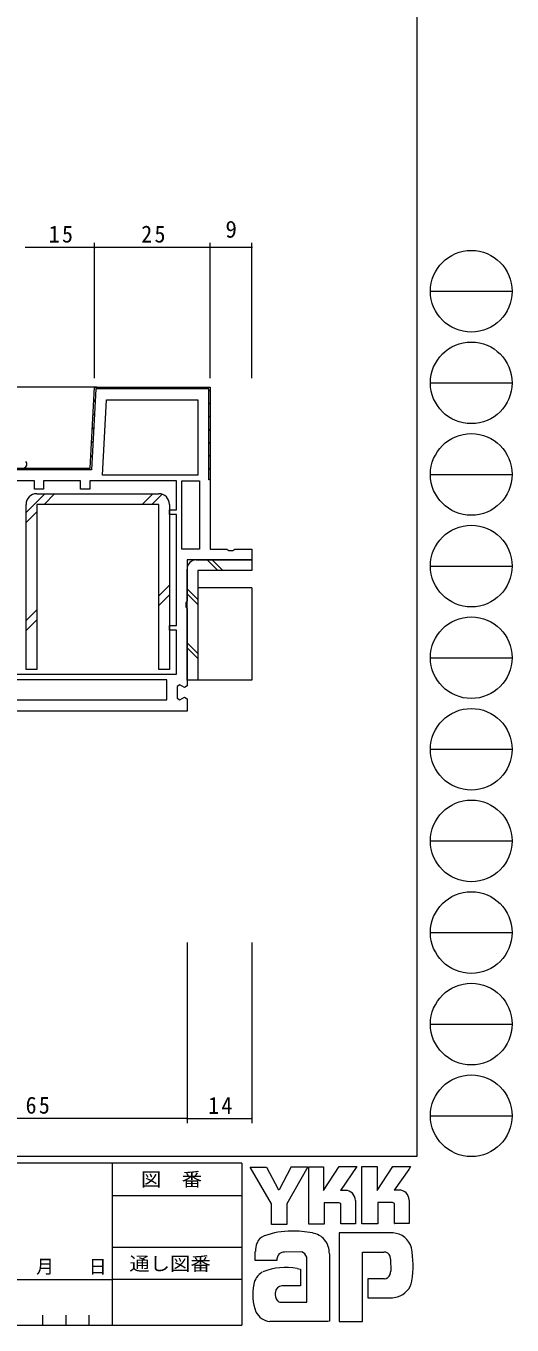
# Model space of a CAD drawing. Units: millimetres on the paper. Extents: x -420 to 373, y -297 to 267.
# Drawn here: x 267.8 to 372.9, y -297 to -16.3 of the extents above; entities that cross this region are included whole.
import ezdxf
from ezdxf.enums import TextEntityAlignment as Align

# ---------------------------------------------------------------- set-up
doc = ezdxf.new("R2010")
doc.units = ezdxf.units.MM
for name, color, linetype, lineweight in [('0-1_YKK_ZWAK', 7, 'Continuous', 9), ('0-3_YKK_12', 2, 'Continuous', 9), ('0-4_YKK_D', 6, 'Continuous', 9), ('0-6_YKK_13', 4, 'Continuous', 9), ('0-7_YKK_11', 7, 'Continuous', 9)]:
    doc.layers.add(name, color=color, linetype=linetype, lineweight=lineweight)
doc.styles.add('ＭＳ ゴシック', font='')
doc.styles.get('ＭＳ ゴシック').set_extended_font_data('MS Gothic')

msp = doc.modelspace()

# ---------------------------------------------------------------- linework, layer by layer
at = {"layer": '0-1_YKK_ZWAK'}
for p, q in [((352.3, 264.4), (352.3, -260.6)), ((355.276, -73.616), (372.916, -73.616)), ((355.276, -93.412), (372.916, -93.412)), ((355.276, -113.208), (372.916, -113.208)), ((355.276, -133.004), (372.916, -133.004)), ((355.276, -152.8), (372.916, -152.8)), ((355.276, -172.596), (372.916, -172.596)), ((355.276, -192.392), (372.916, -192.392)), ((355.276, -212.188), (372.916, -212.188)), ((355.276, -231.984), (372.916, -231.984)), ((355.276, -251.78), (372.916, -251.78)), ((352.3, -260.6), (-417.7, -260.6)), ((314.5, -262), (-417.7, -262)), ((286.5, -262), (286.5, -297)), ((314.5, -262), (314.5, -297)), ((316.337, -262.906), (319.851, -262.906)), ((320.932, -270.799), (316.337, -262.906)), ((325.136, -262.798), (322.581, -267.771)), ((328.96, -275.231), (328.96, -262.825)), ((340.474, -262.717), (343.745, -262.717)), ((340.474, -275.123), (340.474, -262.717)), ((347.178, -262.717), (350.962, -262.717)), ((350.583, -263.365), (347.461, -267.825)), ((350.962, -262.717), (350.583, -263.365)), ((286.5, -269), (314.5, -269)), ((336.879, -267.906), (335.84, -267.906)), ((348.501, -267.825), (347.461, -267.825)), ((335.474, -270.582), (332.284, -270.582)), ((339.042, -270.069), (339.042, -275.15)), ((343.88, -270.555), (343.88, -275.123)), ((347.069, -270.555), (343.88, -270.555)), ((347.502, -270.717), (347.069, -270.555)), ((347.502, -275.096), (347.502, -270.717)), ((350.664, -270.069), (350.664, -275.096)), ((347.502, -275.046), (347.553, -275.096)), ((347.124, -277.096), (335.528, -277.096)), ((335.528, -277.096), (335.528, -296.206)), ((343.88, -275.123), (340.474, -275.123)), ((350.664, -275.096), (347.502, -275.096)), ((286.5, -280.199), (314.5, -280.199)), ((317.418, -283.07), (317.418, -281.141)), ((322.067, -283.07), (317.418, -283.07)), ((327.446, -281.205), (323.748, -281.275)), ((328.527, -292.071), (328.527, -282.34)), ((333.42, -281.583), (333.42, -296.179)), ((340.555, -281.259), (345.204, -281.259)), ((340.555, -296.206), (340.555, -281.259)), ((346.673, -282.756), (346.691, -285.391)), ((185.7, -287.2), (286.5, -287.2)), ((314.5, -287.199), (286.5, -287.199)), ((327.176, -288.53), (323.181, -288.535)), ((341.772, -286.989), (341.772, -291.125)), ((345.313, -286.989), (341.772, -286.989)), ((341.772, -291.125), (347.097, -291.125)), ((347.097, -291.125), (348.178, -290.882)), ((322.905, -292.071), (328.527, -292.071)), ((328.095, -292.071), (328.446, -292.071)), ((328.527, -292.07), (328.528, -292.071)), ((-417.7, -297), (314.5, -297)), ((271.38, -294.9), (271.38, -297)), ((276.42, -294.9), (276.42, -297)), ((281.46, -294.9), (281.46, -297)), ((322.067, -296.26), (320.58, -296.26)), ((333.095, -296.233), (322.067, -296.26)), ((333.42, -296.179), (333.095, -296.233))]:
    msp.add_line(p, q, dxfattribs=at)
for points in [[(319.851, -262.906), (322.364, -267.609), (322.581, -267.771)], [(325.136, -262.798), (328.762, -262.798), (324.229, -270.826)], [(328.96, -262.825), (332.176, -262.825), (332.176, -267.923), (335.555, -262.771)], [(335.555, -262.771), (339.38, -262.771), (335.84, -267.906)], [(343.745, -262.717), (343.745, -267.908), (347.178, -262.717)], [(324.229, -270.826), (324.229, -275.258), (320.932, -275.258), (320.932, -270.799)], [(332.284, -270.582), (332.284, -275.231), (328.96, -275.231)], [(339.042, -275.15), (335.906, -275.15), (335.906, -270.744), (335.474, -270.582)], [(326.473, -284.773), (327.176, -284.935), (327.176, -288.53)], [(335.528, -296.206), (339.772, -296.206), (340.555, -296.206)]]:
    msp.add_lwpolyline(points, dxfattribs=at)
for centre in [(364.096, -73.616), (364.096, -93.412), (364.096, -113.208), (364.096, -133.004), (364.096, -152.8), (364.096, -172.596), (364.096, -192.392), (364.096, -212.188), (364.096, -231.984), (364.096, -251.78)]:
    msp.add_circle(centre, 8.82, dxfattribs=at)
for centre, radius, start, end in [((336.879, -270.069), 2.163, 0.00165, 89.99603), ((348.501, -269.988), 2.163, 0.00165, 89.99603), ((320.106, -280.055), 2.444, 109.02126, 161.51263), ((325.222, -294.401), 17.68, 89.89165, 109.30847), ((325.741, -297.463), 20.748, 78.78009, 91.46938), ((329.03, -281.496), 4.449, 40.66422, 80.31693), ((346.972, -281.44), 4.341, 14.44571, 87.08746), ((322.459, -281.166), 5.037, 158.41083, 179.71774), ((328.809, -281.485), 4.612, 358.78058, 38.76563), ((330.666, -284.187), 20.86, 350.99026, 10.67624), ((324.175, -283.007), 2.109, 138.46381, 181.71359), ((323.615, -282.971), 1.701, 85.50551, 126.78038), ((326.956, -282.754), 1.625, 14.75519, 72.44994), ((345.365, -282.479), 1.229, 16.43123, 96.91661), ((343.031, -283.208), 3.673, 4.93422, 17.03551), ((320.927, -288.927), 3.908, 121.8271, 169.08475), ((324.02, -297.854), 13.309, 79.38097, 112.05824), ((345.314, -285.684), 1.306, 269.95467, 342.90144), ((343.01, -285.041), 3.697, 343.6902, 354.75362), ((327.949, -290.395), 11.082, 168.76372, 199.80078), ((323.19, -289.979), 1.445, 90.33952, 178.03638), ((347.035, -286.745), 4.291, 285.4429, 349.90448), ((324.082, -290.328), 2.369, 171.08202, 216.71922), ((323.15, -290.565), 1.526, 230.97279, 260.7549), ((320.94, -292.443), 3.823, 207.31435, 263.59464)]:
    msp.add_arc(centre, radius, start, end, dxfattribs=at)
at = {"layer": '0-3_YKK_12'}
msp.add_line((283.13, -94.378), (89.261, -94.378), dxfattribs=at)
at = {"layer": '0-4_YKK_D'}
for p, q in [((282.656, -64.149), (267.656, -64.149)), ((282.656, -92.384), (282.656, -63.149)), ((282.656, -92.384), (282.656, -63.149)), ((307.656, -64.149), (282.656, -64.149)), ((307.656, -92.384), (307.656, -63.149)), ((307.656, -92.384), (307.656, -63.149)), ((316.656, -64.149), (307.656, -64.149)), ((316.656, -92.384), (316.656, -63.149)), ((302.656, -214.376), (302.656, -253.378)), ((302.656, -214.376), (302.656, -253.378)), ((316.656, -214.376), (316.656, -253.378)), ((302.656, -252.378), (237.656, -252.378)), ((302.656, -252.378), (316.656, -252.378))]:
    msp.add_line(p, q, dxfattribs=at)
for centre, start, end in [((282.656, -64.149), 0, 180), ((282.656, -64.149), 0, 180), ((282.656, -64.149), 180, 0), ((282.656, -64.149), 180, 0), ((307.656, -64.149), 0, 180), ((307.656, -64.149), 0, 180), ((307.656, -64.149), 180, 0), ((307.656, -64.149), 180, 0), ((316.656, -64.149), 0, 180), ((316.656, -64.149), 180, 0), ((302.656, -252.378), 0, 180), ((302.656, -252.378), 0, 180), ((302.656, -252.378), 180, 0), ((302.656, -252.378), 180, 0), ((316.656, -252.378), 0, 180), ((316.656, -252.378), 180, 0)]:
    msp.add_arc(centre, 0.106, start, end, dxfattribs=at)
at = {"layer": '0-6_YKK_13'}
for p, q in [((271.913, -117.378), (267.855, -121.436)), ((270.155, -117.378), (296.555, -117.378)), ((274.036, -117.378), (271.736, -119.678)), ((295.247, -117.378), (292.947, -119.678)), ((297.26, -117.488), (295.07, -119.678)), ((270.155, -121.259), (267.855, -123.559)), ((304.656, -131.678), (316.656, -131.678)), ((307.007, -131.678), (309.307, -133.978)), ((308.069, -131.678), (310.369, -133.978)), ((316.656, -131.678), (316.656, -133.978)), ((302.656, -157.678), (302.656, -133.678)), ((304.956, -133.978), (304.956, -157.678)), ((316.656, -133.978), (304.956, -133.978)), ((298.855, -137.104), (296.555, -139.404)), ((298.855, -139.227), (296.556, -141.527)), ((302.656, -137.932), (304.956, -140.232)), ((302.656, -138.994), (304.956, -141.294)), ((316.656, -137.678), (304.956, -137.678)), ((270.156, -142.471), (267.856, -144.771)), ((270.156, -144.594), (267.856, -146.894)), ((302.656, -149.6), (304.956, -151.9)), ((302.656, -150.661), (304.956, -152.961)), ((304.956, -157.678), (302.656, -157.678))]:
    msp.add_line(p, q, dxfattribs=at)
for points in [[(298.855, -119.678), (298.856, -155.378), (296.556, -155.378), (296.555, -119.678), (270.155, -119.678), (270.156, -155.378), (267.856, -155.378), (267.855, -119.678)], [(316.656, -137.678), (316.656, -157.678), (304.956, -157.678)]]:
    msp.add_lwpolyline(points, dxfattribs=at)
for centre, radius, start, end in [((267.128, -110.978), 0.9, 270.00302, 40.04936), ((270.155, -119.678), 2.3, 90.00151, 180.00151), ((296.555, -119.678), 2.3, 0.00151, 90.00151), ((304.656, -133.678), 2, 90, 180)]:
    msp.add_arc(centre, radius, start, end, dxfattribs=at)
at = {"layer": '0-7_YKK_11'}
for p, q in [((282.656, -94.378), (307.656, -94.378)), ((285.543, -94.378), (285.243, -94.678)), ((288.371, -94.378), (288.071, -94.678)), ((291.2, -94.378), (290.9, -94.678)), ((294.028, -94.378), (293.728, -94.678)), ((296.857, -94.378), (296.557, -94.678)), ((299.685, -94.378), (299.385, -94.678)), ((302.514, -94.378), (302.214, -94.678)), ((305.342, -94.378), (305.042, -94.678)), ((307.656, -94.893), (307.356, -95.193)), ((282.813, -97.108), (282.496, -97.425)), ((307.656, -97.722), (307.356, -98.022)), ((282.657, -100.093), (282.34, -100.41)), ((307.656, -100.55), (307.356, -100.85)), ((282.5, -103.078), (282.183, -103.395)), ((307.656, -103.378), (307.356, -103.678)), ((282.344, -106.063), (282.027, -106.38)), ((307.656, -106.207), (307.356, -106.507)), ((282.187, -109.048), (281.87, -109.365)), ((307.656, -109.035), (307.356, -109.335)), ((268.043, -111.878), (267.743, -112.178)), ((270.871, -111.878), (270.571, -112.178)), ((273.7, -111.878), (273.4, -112.178)), ((276.528, -111.878), (276.228, -112.178)), ((279.357, -111.878), (279.057, -112.178)), ((307.656, -111.864), (307.356, -112.164)), ((304.956, -113.378), (284.364, -113.378)), ((301.556, -129.378), (301.556, -114.578)), ((264.956, -156.378), (300.356, -156.378)), ((302.656, -164.378), (237.656, -164.378))]:
    msp.add_line(p, q, dxfattribs=at)
for points in [[(260.656, -111.878), (281.738, -111.878), (282.656, -94.378), (307.656, -94.378), (307.656, -129.378), (311.29, -129.378), (311.723, -129.628), (312.589, -129.628), (313.022, -129.378), (316.656, -129.378), (316.656, -131.678), (302.656, -131.678), (302.656, -140.512), (302.406, -140.945), (302.406, -141.811), (302.656, -142.244), (302.656, -158.856), (302.092, -159.219), (301.119, -158.637), (300.556, -159), (300.556, -161.556), (301.119, -161.919), (302.092, -161.337), (302.656, -161.7), (302.656, -164.378), (237.656, -164.378)], [(264.956, -156.378), (300.356, -156.378), (300.356, -146.878), (298.856, -146.878), (298.856, -145.878), (300.356, -145.878), (300.356, -121.878), (298.856, -121.878), (298.856, -120.878), (300.356, -120.878), (300.356, -114.578), (281.656, -114.578), (281.656, -116.378), (279.656, -116.378), (279.656, -114.578), (271.656, -114.578), (271.656, -116.378), (269.656, -116.378), (269.656, -114.578), (264.956, -114.578), (264.956, -120.378), (265.456, -120.878)]]:
    msp.add_lwpolyline(points, dxfattribs=at)
for points in [[(282.656, -94.378), (307.656, -94.378), (307.656, -114.378), (307.356, -114.378), (307.356, -94.678), (282.94, -94.678), (282.023, -112.178), (260.956, -112.178), (260.956, -114.278), (262.156, -114.278), (262.156, -114.578), (260.656, -114.578), (260.656, -111.878), (281.738, -111.878)], [(304.956, -113.378), (284.364, -113.378), (285.218, -97.078), (304.956, -97.078)], [(301.556, -129.378), (301.556, -114.578), (305.356, -114.578), (305.356, -129.378)], [(298.256, -157.578), (263.856, -157.578), (263.856, -161.878), (298.256, -161.878)]]:
    msp.add_lwpolyline(points, close=True, dxfattribs=at)

# ---------------------------------------------------------------- texts
at = {"layer": '0-1_YKK_ZWAK', "style": 'ＭＳ ゴシック', "width": 1.1}
for s, p in [('図\u3000番', (292.698, -267.862)), ('通し図番', (290.179, -286.085))]:
    msp.add_text(s, height=2.933, dxfattribs=at).set_placement(p, align=Align.BOTTOM_LEFT)
at = {"layer": '0-1_YKK_ZWAK', "insert": (258.676, -286.169), "char_height": 2.933, "attachment_point": 7, "style": 'ＭＳ ゴシック'}
msp.add_mtext('\\T1.2;\\W0.95;年\\~\\~\\~月\\~\\~\\~日', dxfattribs=at)
at = {"layer": '0-4_YKK_D', "color": 3, "style": 'ＭＳ ゴシック'}
msp.add_text('9', height=3.666, dxfattribs=at).set_placement((310.956, -63.149), align=Align.BOTTOM_LEFT)
at = {"layer": '0-4_YKK_D', "color": 3, "char_height": 3.666, "attachment_point": 7, "style": 'ＭＳ ゴシック'}
for s, insert in [('\\T1.21;\\W0.95;15', (272.756, -63.149)), ('\\T1.21;\\W0.95;25', (292.756, -63.149)), ('\\T1.21;\\W0.95;65', (267.756, -251.378)), ('\\T1.21;\\W0.95;14', (307.218, -251.378))]:
    msp.add_mtext(s, dxfattribs=dict(at, insert=insert))

doc.saveas('drawing.dxf')
